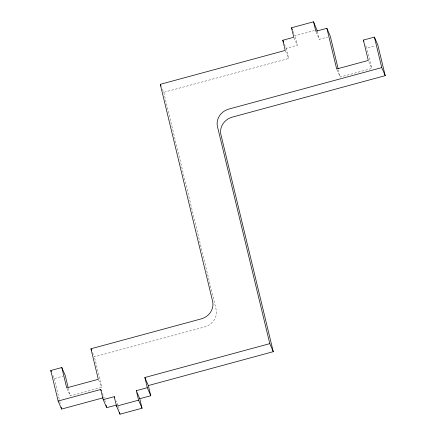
<?xml version="1.0" encoding="UTF-8"?>
<svg xmlns="http://www.w3.org/2000/svg" width="436" height="436" viewBox="0 0 436 436"><rect width="100%" height="100%" fill="white"/><g stroke="black" fill="none" stroke-linecap="round" stroke-linejoin="round"><path stroke-width="0.33" stroke-dasharray="2.18 1.64" d="M293.106 31.49L294.97 35.823L314.263 30.591M284.37 43.976L286.234 48.309L297.259 45.317L294.97 35.823M316.111 31.915L319.31 39.338L327.578 37.098M162.415 89.266L163.745 92.356L288.687 58.479L286.234 48.309M365.777 45.649L366.84 48.129L375.107 45.884M336.946 69.618L340.145 77.041L371.75 68.474L366.84 48.129M92.546 352.495L94.41 356.828L204.653 326.935A15.26 13.919 -23.3 0 0 216.082 309.386L163.745 92.356M52.909 375.467L54.238 378.562L63.198 376.132M66.97 388.492L70.169 395.915L101.773 387.348L94.41 356.828M117.011 404.891L117.704 404.706L116.107 400.995M368.818 61.667L371.75 68.474M294.06 37.894L297.259 45.317M285.493 51.056L288.687 58.479M98.574 379.925L101.773 387.348M102.362 393.19L104.378 398.155M338.456 70.049L340.145 77.041M317.446 31.626L319.31 39.338M118.134 406.483L118.559 408.265M118.848 409.453L118.99 410.047M104.842 400.063L105.299 401.97M68.327 388.285L70.169 395.915M54.238 378.562L59.296 399.545M59.759 401.452L60.217 403.36"/><path stroke-width="0.65" d="M103.158 397.812L61.596 409.077L58.135 401.038L50.772 370.518L61.798 367.526L66.703 387.871L98.307 379.304L90.95 348.784L201.192 318.89A15.26 13.919 -23.3 0 0 212.621 301.341L160.285 84.317L285.226 50.434L282.773 40.265L293.793 37.273L291.504 27.779L313.555 21.8L317.304 31.032M338.151 68.779L330.33 36.352L326.869 28.307L315.844 31.294L313.555 21.8M326.869 28.307L336.679 68.997L368.284 60.43L363.379 40.085L374.404 37.093L377.865 45.137L385.228 75.657L232.355 117.11A15.26 13.919 -23.3 0 0 220.927 134.659L273.263 351.683L148.322 385.566L144.861 377.522L269.802 343.644L273.263 351.683M385.228 75.657L381.762 67.613L228.889 109.065A15.26 13.919 -23.3 0 0 217.466 126.614L269.802 343.644M58.135 401.038L100.76 389.479L101.294 390.716M100.76 389.479L103.212 399.649L114.237 396.662L114.772 397.899M136.288 390.683L147.314 387.691L150.774 395.735L139.754 398.727L136.288 390.683L138.577 400.177L142.043 408.221L119.993 414.2L116.526 406.156L114.237 396.662M116.325 405.077L106.678 407.693L103.212 399.649M116.526 406.156L138.577 400.177M363.379 40.085L363.913 41.322M291.504 27.779L292.305 29.637M282.773 40.265L283.569 42.118M160.285 84.317L161.08 86.17M90.95 348.784L91.745 350.642M61.798 367.526L65.264 375.57L68.021 387.015M50.772 370.518L51.306 371.755M374.404 37.093L381.762 67.613M148.322 385.566L150.774 395.735M144.861 377.522L147.314 387.691M139.754 398.727L142.043 408.221M119.562 412.418L119.993 414.2M106.068 405.153L106.221 405.785M106.373 406.423L106.526 407.06M61.138 407.175L61.596 409.077"/></g></svg>
